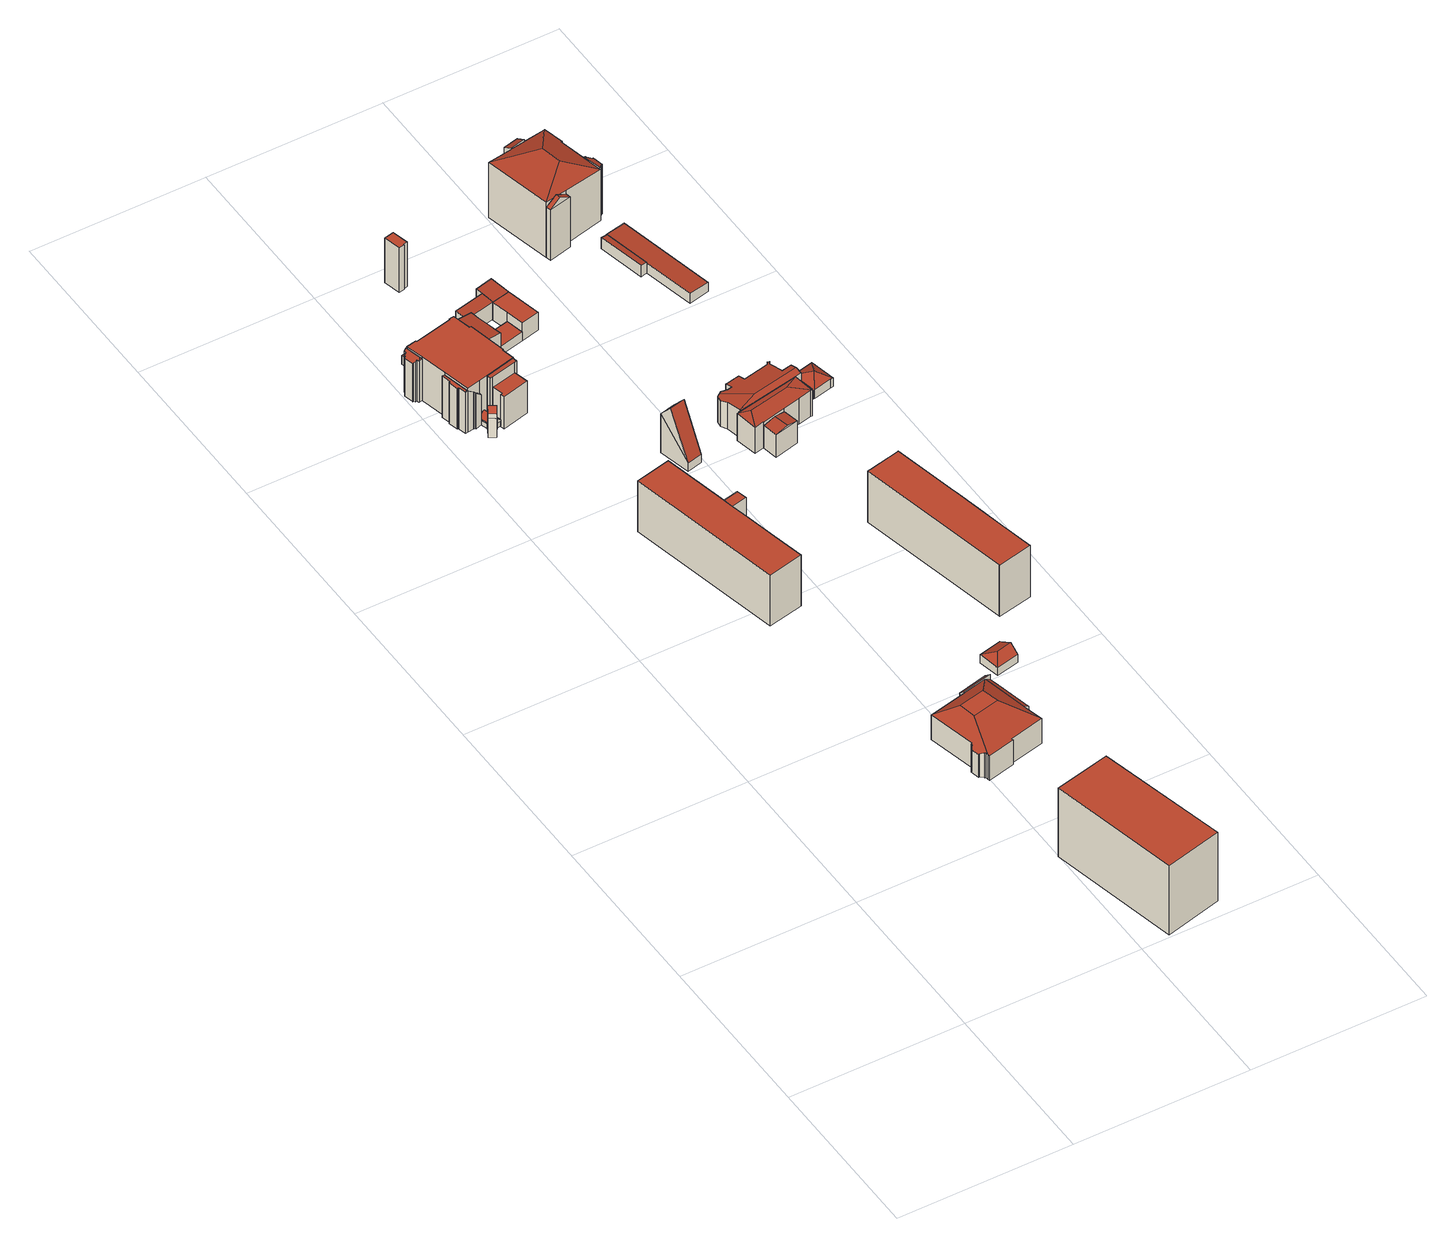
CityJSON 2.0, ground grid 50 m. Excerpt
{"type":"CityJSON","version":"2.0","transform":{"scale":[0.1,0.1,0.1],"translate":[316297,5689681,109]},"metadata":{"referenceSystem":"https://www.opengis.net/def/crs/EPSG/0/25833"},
"CityObjects":{
"building1":{"type":"Building","attributes":{"Dachtyp_tdc":"tdcPolyFlatRoof","Gemeindeschluessel":14713000,"Dachneigung":0,"QualitaetDacherkennung":64,"Geometrietyp2DReferenz":"3000","function":"31001_9998","roofType":"1000","measuredHeight":22.67},"geometry":[{"type":"MultiSurface","lod":"2","boundaries":[[[0,1,2,3]],[[1,4,5,2]],[[4,6,7,5]],[[6,0,3,7]],[[6,4,1,0]],[[3,2,5,7]]],"semantics":{"surfaces":[{"type":"WallSurface"},{"type":"RoofSurface"},{"type":"GroundSurface"}],"values":[0,0,0,0,1,2]}}]},
"building2":{"type":"Building","attributes":{"Gemeindeschluessel":14713000,"Geometrietyp2DReferenz":"3000","function":"31001_9998","roofType":"9999"},"children":["building2-1","building2-2","building2-3","building2-4"]},
"building2-1":{"type":"BuildingPart","attributes":{"Dachtyp_tdc":"tdcCutTentRoof","Dachneigung":15.03,"QualitaetDacherkennung":41,"Geometrietyp2DReferenz":"3000","roofType":"9999","measuredHeight":10.85},"parents":["building2"],"geometry":[{"type":"MultiSurface","lod":"2","boundaries":[[[8,9,10,11]],[[9,12,13,10]],[[12,14,15,13]],[[14,16,17,15]],[[16,18,19,17]],[[18,20,21,19]],[[20,22,23,21]],[[22,24,25,23]],[[24,26,27,25]],[[26,28,29,27]],[[28,30,31,29]],[[30,32,33,31]],[[32,34,35,33]],[[34,36,37,35]],[[36,38,39,37]],[[38,40,41,39]],[[40,42,43,41]],[[9,8,44,45,46]],[[18,16,14,12,9,46,47]],[[40,38,36,34,32,30,28,26,24,22,20,18,47,48]],[[44,42,40,48,45]],[[48,47,46,45]],[[11,10,13,15,17,19,21,23,25,27,29,31,33,35,37,39,41,43,49]],[[49,43,42,44]],[[8,11,49,44]]],"semantics":{"surfaces":[{"type":"WallSurface"},{"type":"RoofSurface"},{"type":"GroundSurface"},{"type":"ClosureSurface"}],"values":[0,0,0,0,0,0,0,0,0,0,0,0,0,0,0,0,0,1,1,1,1,1,2,3,3]}}]},
"building2-2":{"type":"BuildingPart","attributes":{"Dachtyp_tdc":"tdcPolyFlatRoof","Dachneigung":34.63,"QualitaetDacherkennung":61,"Geometrietyp2DReferenz":"3000","roofType":"2100","measuredHeight":8.23},"parents":["building2"],"geometry":[{"type":"MultiSurface","lod":"2","boundaries":[[[50,51,52,53,54]],[[55,8,11,56,57]],[[44,8,55,51,50]],[[54,53,56,11,49]],[[55,57,52,51]],[[57,56,53,52]],[[44,49,11,8]],[[49,44,50,54]]],"semantics":{"surfaces":[{"type":"WallSurface"},{"type":"RoofSurface"},{"type":"GroundSurface"},{"type":"ClosureSurface"}],"values":[0,0,1,2,0,3,3,3]}}]},
"building2-3":{"type":"BuildingPart","attributes":{"Dachtyp_tdc":"tdcPolyFlatRoof","Dachneigung":41.16,"QualitaetDacherkennung":44,"Geometrietyp2DReferenz":"3000","roofType":"2100","measuredHeight":8.5},"parents":["building2"],"geometry":[{"type":"MultiSurface","lod":"2","boundaries":[[[58,59,60,43,42]],[[59,61,62,60]],[[61,63,50,54,62]],[[63,61,59,58]],[[43,60,62,54,49]],[[42,44,50,63,58]],[[42,43,49,44]],[[49,54,50,44]]],"semantics":{"surfaces":[{"type":"WallSurface"},{"type":"RoofSurface"},{"type":"GroundSurface"},{"type":"ClosureSurface"}],"values":[0,0,0,1,2,0,3,3]}}]},
"building2-4":{"type":"BuildingPart","attributes":{"Dachtyp_tdc":"tdcPolyFlatRoof","Dachneigung":0,"QualitaetDacherkennung":32,"Geometrietyp2DReferenz":"3000","roofType":"1000","measuredHeight":2.36},"parents":["building2"],"geometry":[{"type":"MultiSurface","lod":"2","boundaries":[[[64,65,66,67]],[[65,68,69,66]],[[68,70,71,69]],[[70,72,73,71]],[[72,57,56,73]],[[52,64,67,53]],[[52,57,72,70,68,65,64]],[[67,66,69,71,73,56,53]],[[53,56,57,52]]],"semantics":{"surfaces":[{"type":"WallSurface"},{"type":"RoofSurface"},{"type":"GroundSurface"},{"type":"ClosureSurface"}],"values":[0,0,0,0,0,0,1,2,3]}}]},
"building3":{"type":"Building","attributes":{"Dachtyp_tdc":"tdcFreeFormRoof","Gemeindeschluessel":14713000,"Dachneigung":63.57,"QualitaetDacherkennung":17,"Geometrietyp2DReferenz":"3000","function":"31001_9998","roofType":"5000","measuredHeight":9.13},"geometry":[{"type":"MultiSurface","lod":"2","boundaries":[[[74,75,76,77]],[[75,78,79,76]],[[78,80,81,79]],[[80,82,83,81]],[[82,84,85,83]],[[84,86,87,85]],[[86,74,77,87]],[[88,89,74,86,90,91,92]],[[93,88,92,94]],[[78,93,94,80]],[[80,94,92,91,82]],[[75,89,88,93,78]],[[82,91,90,84]],[[84,90,86]],[[74,89,75]],[[77,76,79,81,83,85,87]]],"semantics":{"surfaces":[{"type":"WallSurface"},{"type":"RoofSurface"},{"type":"GroundSurface"}],"values":[0,0,0,0,0,0,0,1,1,0,0,0,0,0,0,2]}}]},
"building4":{"type":"Building","attributes":{"Dachtyp_tdc":"tdcPolyFlatRoof","Gemeindeschluessel":14713000,"Dachneigung":0,"QualitaetDacherkennung":66,"Geometrietyp2DReferenz":"3000","function":"31001_9998","roofType":"1000","measuredHeight":16.79},"geometry":[{"type":"MultiSurface","lod":"2","boundaries":[[[95,96,97,98]],[[96,99,100,97]],[[99,101,102,100]],[[101,103,104,102]],[[103,105,106,104]],[[105,107,108,106]],[[107,109,110,108]],[[109,95,98,110]],[[109,107,105,103,101,99,96,95]],[[98,97,100,102,104,106,108,110]]],"semantics":{"surfaces":[{"type":"WallSurface"},{"type":"RoofSurface"},{"type":"GroundSurface"}],"values":[0,0,0,0,0,0,0,0,1,2]}}]},
"building5":{"type":"Building","attributes":{"Dachtyp_tdc":"tdcFreeFormRoof","Gemeindeschluessel":14713000,"Dachneigung":47.04,"QualitaetDacherkennung":12,"Geometrietyp2DReferenz":"3000","function":"31001_9998","roofType":"5000","measuredHeight":3.58},"geometry":[{"type":"MultiSurface","lod":"2","boundaries":[[[111,112,113,114]],[[112,115,116,113]],[[115,117,118,116]],[[117,119,120,118]],[[119,121,122,120]],[[121,123,124,122]],[[123,125,126,124]],[[125,127,128,126]],[[127,129,130,128]],[[129,131,132,130]],[[131,133,134,132]],[[133,135,136,134]],[[135,137,138,136]],[[137,139,140,138]],[[139,141,142,140]],[[141,111,114,142]],[[143,144,145,146,147,148,149,150,115,112,151,152]],[[153,144,143,154,155,156,157,158,159]],[[127,153,159,129]],[[129,159,158,131]],[[131,158,157,133]],[[133,157,156,135]],[[135,156,155,137]],[[137,155,154,139]],[[139,154,143,152,141]],[[125,145,144,153,127]],[[121,148,147,123]],[[123,147,146,145,125]],[[141,152,151,111]],[[111,151,112]],[[117,150,149,119]],[[115,150,117]],[[119,149,148,121]],[[114,113,116,118,120,122,124,126,128,130,132,134,136,138,140,142]]],"semantics":{"surfaces":[{"type":"WallSurface"},{"type":"RoofSurface"},{"type":"GroundSurface"}],"values":[0,0,0,0,0,0,0,0,0,0,0,0,0,0,0,0,1,1,0,0,0,0,0,0,0,0,0,0,0,0,0,0,0,2]}}]},
"building6":{"type":"Building","attributes":{"Gemeindeschluessel":14713000,"Geometrietyp2DReferenz":"3000","function":"31001_9998","roofType":"9999"},"children":["building6-1","building6-2","building6-3","building6-4"]},
"building6-1":{"type":"BuildingPart","attributes":{"Dachtyp_tdc":"tdcFreeFormRoof","Dachneigung":41.55,"QualitaetDacherkennung":38,"Geometrietyp2DReferenz":"3000","roofType":"5000","measuredHeight":14.06},"parents":["building6"],"geometry":[{"type":"MultiSurface","lod":"2","boundaries":[[[160,161,162,163]],[[161,164,165,162]],[[164,166,167,165]],[[166,168,169,167]],[[168,170,171,169]],[[170,172,173,171]],[[172,174,175,173]],[[174,176,177,175]],[[176,178,179,177]],[[178,180,181,179]],[[180,182,183,181]],[[182,184,185,183]],[[184,186,187,185]],[[186,188,189,187]],[[188,190,191,189]],[[190,192,193,191]],[[194,160,163,195]],[[192,190,196]],[[190,188,186,184,182,180,178,176,174,172,197,196]],[[172,170,197]],[[170,168,166,164,161,160,194,198,192,196,197]],[[163,162,165,167,169,171,173,175,177,179,181,183,185,187,189,191,193,199,195]],[[199,193,192,198]],[[194,195,199,198]]],"semantics":{"surfaces":[{"type":"WallSurface"},{"type":"RoofSurface"},{"type":"GroundSurface"},{"type":"ClosureSurface"}],"values":[0,0,0,0,0,0,0,0,0,0,0,0,0,0,0,0,0,1,1,1,1,2,3,3]}}]},
"building6-2":{"type":"BuildingPart","attributes":{"Dachtyp_tdc":"tdcPolyFlatRoof","Dachneigung":9.28,"QualitaetDacherkennung":43,"Geometrietyp2DReferenz":"3000","roofType":"2100","measuredHeight":14.16},"parents":["building6"],"geometry":[{"type":"MultiSurface","lod":"2","boundaries":[[[200,201,202,203]],[[201,204,205,202]],[[204,206,207,205]],[[206,208,209,207]],[[208,210,211,209]],[[208,206,204,201,200,210]],[[211,203,202,205,207,209]],[[203,211,210,200]]],"semantics":{"surfaces":[{"type":"WallSurface"},{"type":"RoofSurface"},{"type":"GroundSurface"},{"type":"ClosureSurface"}],"values":[0,0,0,0,0,1,2,3]}}]},
"building6-3":{"type":"BuildingPart","attributes":{"Dachtyp_tdc":"tdcPolyFlatRoof","Dachneigung":0,"QualitaetDacherkennung":76,"Geometrietyp2DReferenz":"3000","roofType":"1000","measuredHeight":14.31},"parents":["building6"],"geometry":[{"type":"MultiSurface","lod":"2","boundaries":[[[212,213,194,195,211,210]],[[214,215,216,217,193,192]],[[218,219,220,221,222]],[[219,223,224,220]],[[223,225,226,224]],[[225,227,228,226]],[[227,229,230,228]],[[229,231,232,230]],[[231,233,234,232]],[[233,235,236,234]],[[235,237,238,236]],[[237,239,240,238]],[[239,241,242,240]],[[241,243,200,203,242]],[[243,241,239,237,235,233,231,229,227,225,223,219,218,215,214,244,213,212]],[[211,195,199,193,217,221,220,224,226,228,230,232,234,236,238,240,242,203]],[[198,194,213,244]],[[198,199,195,194]],[[192,198,244,214]],[[192,193,199,198]],[[222,216,215,218]],[[222,221,217,216]],[[210,200,243,212]],[[210,211,203,200]]],"semantics":{"surfaces":[{"type":"WallSurface"},{"type":"RoofSurface"},{"type":"GroundSurface"},{"type":"ClosureSurface"}],"values":[0,0,0,0,0,0,0,0,0,0,0,0,0,0,1,2,0,3,0,3,0,3,0,3]}}]},
"building6-4":{"type":"BuildingPart","attributes":{"Dachtyp_tdc":"tdcFreeFormRoof","Dachneigung":52.07,"QualitaetDacherkennung":36,"Geometrietyp2DReferenz":"3000","roofType":"5000","measuredHeight":14.33},"parents":["building6"],"geometry":[{"type":"MultiSurface","lod":"2","boundaries":[[[245,246,247,248]],[[246,249,250,247]],[[249,251,252,250]],[[251,253,254,252]],[[253,255,256,254]],[[255,257,258,256]],[[257,259,260,258]],[[259,261,262,260]],[[261,263,264,262]],[[263,265,266,264]],[[265,267,268,266]],[[267,269,270,268]],[[269,222,221,270]],[[216,245,248,217]],[[269,267,265,263,261,259,257,255,253,251,249,246,245,271]],[[245,216,271]],[[216,222,269,271]],[[248,247,250,252,254,256,258,260,262,264,266,268,270,221,217]],[[217,221,222,216]]],"semantics":{"surfaces":[{"type":"WallSurface"},{"type":"RoofSurface"},{"type":"GroundSurface"},{"type":"ClosureSurface"}],"values":[0,0,0,0,0,0,0,0,0,0,0,0,0,0,1,1,1,2,3]}}]},
"building7":{"type":"Building","attributes":{"Dachtyp_tdc":"tdcPolyFlatRoof","Gemeindeschluessel":14713000,"Dachneigung":0,"QualitaetDacherkennung":58,"Geometrietyp2DReferenz":"3000","function":"31001_9998","roofType":"1000","measuredHeight":10.63},"geometry":[{"type":"MultiSurface","lod":"2","boundaries":[[[272,273,274,275]],[[273,276,277,274]],[[276,278,279,277]],[[278,280,207,279]],[[280,281,205,207]],[[281,272,275,205]],[[281,280,278,276,273,272]],[[275,274,277,279,207,205]]],"semantics":{"surfaces":[{"type":"WallSurface"},{"type":"RoofSurface"},{"type":"GroundSurface"}],"values":[0,0,0,0,0,0,1,2]}}]},
"building8":{"type":"Building","attributes":{"Dachtyp_tdc":"tdcPolyFlatRoof","Gemeindeschluessel":14713000,"Dachneigung":0,"QualitaetDacherkennung":77,"Geometrietyp2DReferenz":"3000","function":"31001_9998","roofType":"1000","measuredHeight":4.09},"geometry":[{"type":"MultiSurface","lod":"2","boundaries":[[[282,283,102,104]],[[283,284,285,102]],[[284,286,287,285]],[[286,282,104,287]],[[286,284,283,282]],[[104,102,285,287]]],"semantics":{"surfaces":[{"type":"WallSurface"},{"type":"RoofSurface"},{"type":"GroundSurface"}],"values":[0,0,0,0,1,2]}}]},
"building9":{"type":"Building","attributes":{"Dachtyp_tdc":"tdcPolyFlatRoof","Gemeindeschluessel":14713000,"Dachneigung":0,"QualitaetDacherkennung":61,"Geometrietyp2DReferenz":"3000","function":"31001_9998","roofType":"1000","measuredHeight":15.87},"geometry":[{"type":"MultiSurface","lod":"2","boundaries":[[[288,289,102,285]],[[289,290,100,102]],[[290,291,292,100]],[[291,288,285,292]],[[291,290,289,288]],[[285,102,100,292]]],"semantics":{"surfaces":[{"type":"WallSurface"},{"type":"RoofSurface"},{"type":"GroundSurface"}],"values":[0,0,0,0,1,2]}}]},
"building10":{"type":"Building","attributes":{"Dachtyp_tdc":"tdcPolyFlatRoof","Gemeindeschluessel":14713000,"Dachneigung":0,"QualitaetDacherkennung":73,"Geometrietyp2DReferenz":"3000","function":"31001_9998","roofType":"1000","measuredHeight":2.94},"geometry":[{"type":"MultiSurface","lod":"2","boundaries":[[[293,294,295,296]],[[294,297,298,295]],[[297,299,300,298]],[[299,293,296,300]],[[299,297,294,293]],[[296,295,298,300]]],"semantics":{"surfaces":[{"type":"WallSurface"},{"type":"RoofSurface"},{"type":"GroundSurface"}],"values":[0,0,0,0,1,2]}}]},
"building11":{"type":"Building","attributes":{"Gemeindeschluessel":14713000,"Geometrietyp2DReferenz":"3000","function":"31001_9998","roofType":"9999"},"children":["building11-1","building11-2"]},
"building11-1":{"type":"BuildingPart","attributes":{"Dachtyp_tdc":"tdcPolyFlatRoof","Dachneigung":8.95,"QualitaetDacherkennung":64,"Geometrietyp2DReferenz":"3000","roofType":"2100","measuredHeight":11.57},"parents":["building11"],"geometry":[{"type":"MultiSurface","lod":"2","boundaries":[[[301,302,303]],[[301,304,305,302]],[[304,306,238,305]],[[306,307,308,238]],[[307,309,234,308]],[[309,310,311,234]],[[310,312,230,311]],[[312,313,314,230]],[[313,315,316,314]],[[315,317,318,316]],[[317,319,318]],[[315,313,312,310,309,307,306,304,301,317]],[[302,305,238,308,234,311,230,314,316,318]],[[301,303,319,317]],[[303,302,318,319]]],"semantics":{"surfaces":[{"type":"WallSurface"},{"type":"RoofSurface"},{"type":"GroundSurface"},{"type":"ClosureSurface"}],"values":[0,0,0,0,0,0,0,0,0,0,0,1,2,0,3]}}]},
"building11-2":{"type":"BuildingPart","attributes":{"Dachtyp_tdc":"tdcPolyFlatRoof","Dachneigung":0,"QualitaetDacherkennung":48,"Geometrietyp2DReferenz":"3000","roofType":"1000","measuredHeight":6.7},"parents":["building11"],"geometry":[{"type":"MultiSurface","lod":"2","boundaries":[[[319,320,321,318]],[[320,322,323,321]],[[322,303,302,323]],[[303,322,320,319]],[[318,321,323,302]],[[318,302,303,319]]],"semantics":{"surfaces":[{"type":"WallSurface"},{"type":"RoofSurface"},{"type":"GroundSurface"},{"type":"ClosureSurface"}],"values":[0,0,0,1,2,3]}}]},
"building12":{"type":"Building","attributes":{"Dachtyp_tdc":"tdcPolyFlatRoof","Gemeindeschluessel":14713000,"Dachneigung":0,"QualitaetDacherkennung":0,"Geometrietyp2DReferenz":"3000","BezugspunktDach":"2000","function":"31001_9998","measuredHeight":3},"geometry":[{"type":"MultiSurface","lod":"2","boundaries":[[[324,299,293,325]],[[325,293,326,327]],[[293,299,328,326]],[[299,324,329,328]],[[324,325,327,329]],[[327,326,328,329]]],"semantics":{"surfaces":[{"type":"RoofSurface"},{"type":"WallSurface"},{"type":"GroundSurface"}],"values":[0,1,1,1,1,2]}}]},
"building13":{"type":"Building","attributes":{"Dachtyp_tdc":"tdcHipAndGableRoof","Gemeindeschluessel":14713000,"Dachneigung":28.62,"QualitaetDacherkennung":18,"Geometrietyp2DReferenz":"3000","function":"31001_9998","roofType":"5000","measuredHeight":4.8},"geometry":[{"type":"MultiSurface","lod":"2","boundaries":[[[330,331,332,333]],[[331,334,335,332]],[[334,336,337,335]],[[336,330,333,337]],[[334,331,338]],[[330,336,339]],[[331,330,339,338]],[[336,334,338,339]],[[333,332,335,337]]],"semantics":{"surfaces":[{"type":"WallSurface"},{"type":"RoofSurface"},{"type":"GroundSurface"}],"values":[0,0,0,0,1,0,1,1,2]}}]},
"building14":{"type":"Building","attributes":{"Dachtyp_tdc":"tdcPolyFlatRoof","Gemeindeschluessel":14713000,"Dachneigung":0,"QualitaetDacherkennung":57,"Geometrietyp2DReferenz":"3000","function":"31001_9998","roofType":"1000","measuredHeight":14.67},"geometry":[{"type":"MultiSurface","lod":"2","boundaries":[[[340,341,342,343]],[[341,344,345,342]],[[344,346,347,345]],[[346,348,349,347]],[[348,350,351,349]],[[350,340,343,351]],[[350,348,346,344,341,340]],[[343,342,345,347,349,351]]],"semantics":{"surfaces":[{"type":"WallSurface"},{"type":"RoofSurface"},{"type":"GroundSurface"}],"values":[0,0,0,0,0,0,1,2]}}]},
"building15":{"type":"Building","attributes":{"Dachtyp_tdc":"tdcGableRoof","Gemeindeschluessel":14713000,"Dachneigung":67.59,"QualitaetDacherkennung":6,"Geometrietyp2DReferenz":"3000","function":"31001_9998","roofType":"3100","measuredHeight":16.87},"geometry":[{"type":"MultiSurface","lod":"2","boundaries":[[[352,353,354,355]],[[353,356,357,354]],[[356,358,359,357]],[[358,352,355,359]],[[356,353,360]],[[352,358,361]],[[353,352,361,360]],[[358,356,360,361]],[[355,354,357,359]]],"semantics":{"surfaces":[{"type":"WallSurface"},{"type":"RoofSurface"},{"type":"GroundSurface"}],"values":[0,0,0,0,0,0,1,1,2]}}]},
"building16":{"type":"Building","attributes":{"Dachtyp_tdc":"tdcPolyFlatRoof","Gemeindeschluessel":14713000,"Dachneigung":0,"QualitaetDacherkennung":78,"Geometrietyp2DReferenz":"3000","function":"31001_9998","roofType":"1000","measuredHeight":2.92},"geometry":[{"type":"MultiSurface","lod":"2","boundaries":[[[362,363,364,365]],[[363,366,367,364]],[[366,368,369,367]],[[368,362,365,369]],[[368,366,363,362]],[[365,364,367,369]]],"semantics":{"surfaces":[{"type":"WallSurface"},{"type":"RoofSurface"},{"type":"GroundSurface"}],"values":[0,0,0,0,1,2]}}]},
"building17":{"type":"Building","attributes":{"Gemeindeschluessel":14713000,"Geometrietyp2DReferenz":"3000","function":"31001_9998","roofType":"9999"},"children":["building17-1","building17-2","building17-3"]},
"building17-1":{"type":"BuildingPart","attributes":{"Dachtyp_tdc":"tdcPolyFlatRoof","Dachneigung":3.83,"QualitaetDacherkennung":82,"Geometrietyp2DReferenz":"3000","roofType":"2100","measuredHeight":5.98},"parents":["building17"],"geometry":[{"type":"MultiSurface","lod":"2","boundaries":[[[370,371,372,373]],[[371,374,375,372]],[[374,376,377,375]],[[376,378,379,377]],[[378,380,381,379]],[[380,378,376,374,371,370]],[[373,372,375,377,379,381]],[[370,373,381,380]]],"semantics":{"surfaces":[{"type":"WallSurface"},{"type":"RoofSurface"},{"type":"GroundSurface"},{"type":"ClosureSurface"}],"values":[0,0,0,0,0,1,2,3]}}]},
"building17-2":{"type":"BuildingPart","attributes":{"Dachtyp_tdc":"tdcPolyFlatRoof","Dachneigung":0,"QualitaetDacherkennung":72,"Geometrietyp2DReferenz":"3000","roofType":"1000","measuredHeight":5.81},"parents":["building17"],"geometry":[{"type":"MultiSurface","lod":"2","boundaries":[[[382,383,367,369]],[[383,384,371,372,367]],[[385,386,387,388]],[[386,389,390,387]],[[389,382,369,390]],[[389,386,385,391,384,383,382]],[[369,367,372,373,388,387,390]],[[370,371,384,391]],[[373,372,371,370]],[[388,373,370,391,385]]],"semantics":{"surfaces":[{"type":"WallSurface"},{"type":"RoofSurface"},{"type":"GroundSurface"},{"type":"ClosureSurface"}],"values":[0,0,0,0,0,1,2,0,3,3]}}]},
"building17-3":{"type":"BuildingPart","attributes":{"Dachtyp_tdc":"tdcPolyFlatRoof","Dachneigung":2.91,"QualitaetDacherkennung":78,"Geometrietyp2DReferenz":"3000","roofType":"2100","measuredHeight":6.12},"parents":["building17"],"geometry":[{"type":"MultiSurface","lod":"2","boundaries":[[[392,393,381,380]],[[392,394,395,393]],[[394,396,397,395]],[[396,385,388,397]],[[385,396,394,392,380,391]],[[373,381,393,395,397,388]],[[370,391,380]],[[380,381,373,370]],[[388,385,391,370,373]]],"semantics":{"surfaces":[{"type":"WallSurface"},{"type":"RoofSurface"},{"type":"GroundSurface"},{"type":"ClosureSurface"}],"values":[0,0,0,0,1,2,0,3,3]}}]},
"building18":{"type":"Building","attributes":{"Dachtyp_tdc":"tdcPolyFlatRoof","Gemeindeschluessel":14713000,"Dachneigung":0,"QualitaetDacherkennung":67,"Geometrietyp2DReferenz":"3000","function":"31001_9998","roofType":"1000","measuredHeight":16.88},"geometry":[{"type":"MultiSurface","lod":"2","boundaries":[[[398,399,400,401]],[[399,402,403,400]],[[402,404,405,403]],[[404,406,407,405]],[[406,408,409,407]],[[408,410,411,409]],[[410,412,413,411]],[[412,414,415,413]],[[414,416,417,415]],[[416,418,419,417]],[[418,420,421,419]],[[420,422,423,421]],[[422,398,401,423]],[[422,420,418,416,414,412,410,408,406,404,402,399,398]],[[401,400,403,405,407,409,411,413,415,417,419,421,423]]],"semantics":{"surfaces":[{"type":"WallSurface"},{"type":"RoofSurface"},{"type":"GroundSurface"}],"values":[0,0,0,0,0,0,0,0,0,0,0,0,0,1,2]}}]},
"building19":{"type":"Building","attributes":{"Gemeindeschluessel":14713000,"Geometrietyp2DReferenz":"3000","function":"31001_9998","roofType":"9999"},"children":["building19-1","building19-2","building19-3"]},
"building19-1":{"type":"BuildingPart","attributes":{"Dachtyp_tdc":"tdcHipRoof","Dachneigung":10.04,"QualitaetDacherkennung":57,"Geometrietyp2DReferenz":"3000","roofType":"3200","measuredHeight":9.28},"parents":["building19"],"geometry":[{"type":"MultiSurface","lod":"2","boundaries":[[[424,425,426]],[[427,428,429,430,431]],[[428,432,433,429]],[[432,434,435,433]],[[434,436,437,435]],[[438,439,440,441]],[[439,442,443,440]],[[442,444,445,443]],[[444,424,426,445]],[[439,438,446]],[[434,432,447]],[[438,436,434,447,446]],[[432,428,427,424,444,442,439,446,447]],[[426,430,429,433,435,437,441,440,443,445]],[[427,431,448,425,424]],[[431,430,426,425]],[[431,425,448]],[[441,437,436,438]]],"semantics":{"surfaces":[{"type":"WallSurface"},{"type":"RoofSurface"},{"type":"GroundSurface"},{"type":"ClosureSurface"}],"values":[0,0,0,0,0,0,0,0,0,1,1,1,1,2,0,3,3,3]}}]},
"building19-2":{"type":"BuildingPart","attributes":{"Dachtyp_tdc":"tdcGableRoof","Dachneigung":10.1,"QualitaetDacherkennung":69,"Geometrietyp2DReferenz":"3000","roofType":"3100","measuredHeight":8.04},"parents":["building19"],"geometry":[{"type":"MultiSurface","lod":"2","boundaries":[[[449,431,430,450]],[[425,451,452,426]],[[451,449,450,452]],[[449,451,453]],[[431,449,453,448]],[[451,425,448,453]],[[450,430,426,452]],[[426,430,431,425]],[[425,431,448]]],"semantics":{"surfaces":[{"type":"WallSurface"},{"type":"RoofSurface"},{"type":"GroundSurface"},{"type":"ClosureSurface"}],"values":[0,0,0,0,1,1,2,3,3]}}]},
"building19-3":{"type":"BuildingPart","attributes":{"Dachtyp_tdc":"tdcFreeFormRoof","Dachneigung":10.14,"QualitaetDacherkennung":51,"Geometrietyp2DReferenz":"3000","roofType":"5000","measuredHeight":9.69},"parents":["building19"],"geometry":[{"type":"MultiSurface","lod":"2","boundaries":[[[454,455,456,457]],[[455,458,456]],[[455,459,460,456]],[[459,461,462,460]],[[461,463,464,462]],[[463,465,466,464]],[[465,467,468,466]],[[467,469,470,468]],[[469,471,472,470]],[[471,473,474,472]],[[473,475,476,474]],[[475,477,478,476]],[[477,479,480,478]],[[479,481,482,480]],[[481,483,484,482]],[[483,485,486,484]],[[485,487,488,486]],[[487,489,441,488]],[[489,438,441]],[[490,491,437,436]],[[491,490,437]],[[491,492,493,437]],[[492,494,495,493]],[[494,496,497,495]],[[496,498,499,497]],[[498,500,501,499]],[[500,502,503,501]],[[502,504,505,503]],[[504,506,507,505]],[[506,454,457,507]],[[502,500,498,496,494,508]],[[494,492,491,490,489,487,485,508]],[[485,483,481,479,477,475,473,471,469,467,465,463,461,459,455,458,455,454,506,504,502,508]],[[457,456,460,462,464,466,468,470,472,474,476,478,480,482,484,486,488,441,437,493,495,497,499,501,503,505,507]],[[436,438,489,490]],[[436,437,441,438]]],"semantics":{"surfaces":[{"type":"WallSurface"},{"type":"RoofSurface"},{"type":"GroundSurface"},{"type":"ClosureSurface"}],"values":[0,0,0,0,0,0,0,0,0,0,0,0,0,0,0,0,0,0,0,0,0,0,0,0,0,0,0,0,0,0,1,1,1,2,0,3]}}]},
"building20":{"type":"Building","attributes":{"Dachtyp_tdc":"tdcTentRoof","Gemeindeschluessel":14713000,"Dachneigung":26.82,"QualitaetDacherkennung":77,"Geometrietyp2DReferenz":"3000","function":"31001_9998","roofType":"3500","measuredHeight":4.94},"geometry":[{"type":"MultiSurface","lod":"2","boundaries":[[[509,510,511,512]],[[510,513,514,511]],[[513,515,516,514]],[[515,517,518,516]],[[517,519,520,518]],[[519,521,522,520]],[[521,523,524,522]],[[523,525,526,524]],[[525,527,528,526]],[[527,529,530,528]],[[529,531,532,530]],[[531,533,534,532]],[[533,509,512,534]],[[523,521,519,535]],[[525,523,535]],[[529,527,525,535]],[[519,517,515,513,510,509,533,531,529,535]],[[512,511,514,516,518,520,522,524,526,528,530,532,534]]],"semantics":{"surfaces":[{"type":"WallSurface"},{"type":"RoofSurface"},{"type":"GroundSurface"}],"values":[0,0,0,0,0,0,0,0,0,0,0,0,0,1,1,1,1,2]}}]},
"building21":{"type":"Building","attributes":{"Gemeindeschluessel":14713000,"Geometrietyp2DReferenz":"3000","function":"31001_9998","roofType":"9999"},"children":["building21-1","building21-2","building21-3","building21-4"]},
"building21-1":{"type":"BuildingPart","attributes":{"Dachtyp_tdc":"tdcPolyFlatRoof","Dachneigung":28.99,"QualitaetDacherkennung":58,"Geometrietyp2DReferenz":"3000","roofType":"2100","measuredHeight":17.98},"parents":["building21"],"geometry":[{"type":"MultiSurface","lod":"2","boundaries":[[[536,537,538,539,540]],[[537,541,542,538]],[[541,543,544,545,542]],[[543,541,537,536]],[[539,538,542,545]],[[540,544,543,536]],[[540,539,545,544]]],"semantics":{"surfaces":[{"type":"WallSurface"},{"type":"RoofSurface"},{"type":"GroundSurface"},{"type":"ClosureSurface"}],"values":[0,0,0,1,2,0,3]}}]},
"building21-2":{"type":"BuildingPart","attributes":{"Dachtyp_tdc":"tdcGableRoof","Dachneigung":30.25,"QualitaetDacherkennung":61,"Geometrietyp2DReferenz":"3000","roofType":"3100","measuredHeight":18.52},"parents":["building21"],"geometry":[{"type":"MultiSurface","lod":"2","boundaries":[[[546,547,548,549]],[[547,550,551,548]],[[550,552,553,551]],[[550,547,554]],[[547,546,555,556,554]],[[552,550,554,556,557]],[[549,548,551,553]],[[546,549,553,552]],[[557,556,555]],[[552,557,555,546]]],"semantics":{"surfaces":[{"type":"WallSurface"},{"type":"RoofSurface"},{"type":"GroundSurface"},{"type":"ClosureSurface"}],"values":[0,0,0,0,1,1,2,3,0,3]}}]},
"building21-3":{"type":"BuildingPart","attributes":{"Dachtyp_tdc":"tdcPolyFlatRoof","Dachneigung":24.42,"QualitaetDacherkennung":63,"Geometrietyp2DReferenz":"3000","roofType":"2100","measuredHeight":17.34},"parents":["building21"],"geometry":[{"type":"MultiSurface","lod":"2","boundaries":[[[558,559,560,561]],[[559,562,563,560]],[[562,564,563]],[[565,566,567,568,569]],[[566,570,571,567]],[[570,572,573,571]],[[572,574,575,573]],[[574,576,577,575]],[[576,578,579,577]],[[578,558,561,579]],[[578,576,574,572,570,566,565,562,559,558]],[[561,560,563,568,567,571,573,575,577,579]],[[569,564,562,565]],[[569,568,563,564]]],"semantics":{"surfaces":[{"type":"WallSurface"},{"type":"RoofSurface"},{"type":"GroundSurface"},{"type":"ClosureSurface"}],"values":[0,0,0,0,0,0,0,0,0,0,1,2,0,3]}}]},
"building21-4":{"type":"BuildingPart","attributes":{"Dachtyp_tdc":"tdcHipRoof","Dachneigung":10.16,"QualitaetDacherkennung":34,"Geometrietyp2DReferenz":"3000","roofType":"3200","measuredHeight":20.2},"parents":["building21"],"geometry":[{"type":"MultiSurface","lod":"2","boundaries":[[[580,581,568,582]],[[581,569,568]],[[564,583,584,563]],[[583,585,546,549,584]],[[586,587,588,553,552]],[[587,589,590,588]],[[589,540,539,590]],[[544,591,592,545]],[[591,593,594,592]],[[593,595,596,594]],[[595,580,582,596]],[[591,544,540,589,587,597]],[[586,557,555,585,583,598]],[[587,586,598,597]],[[583,564,569,581,580,595,593,591,597,598]],[[582,568,563,584,549,553,588,590,539,545,592,594,596]],[[563,568,569,564]],[[552,557,586]],[[555,546,585]],[[552,553,549,546]],[[552,546,555,557]],[[544,545,539,540]]],"semantics":{"surfaces":[{"type":"WallSurface"},{"type":"RoofSurface"},{"type":"GroundSurface"},{"type":"ClosureSurface"}],"values":[0,0,0,0,0,0,0,0,0,0,0,1,1,1,1,2,3,0,0,3,3,3]}}]},
"building22":{"type":"Building","attributes":{"Dachtyp_tdc":"tdcPolyFlatRoof","Gemeindeschluessel":14713000,"Dachneigung":8.75,"QualitaetDacherkennung":56,"Geometrietyp2DReferenz":"3000","function":"31001_9998","roofType":"2100","measuredHeight":3.69},"geometry":[{"type":"MultiSurface","lod":"2","boundaries":[[[599,600,601,602]],[[600,603,604,601]],[[603,605,606,604]],[[605,599,602,606]],[[605,603,600,599]],[[602,601,604,606]]],"semantics":{"surfaces":[{"type":"WallSurface"},{"type":"RoofSurface"},{"type":"GroundSurface"}],"values":[0,0,0,0,1,2]}}]},
"building23":{"type":"Building","attributes":{"Dachtyp_tdc":"tdcPolyFlatRoof","Gemeindeschluessel":14713000,"Dachneigung":4.31,"QualitaetDacherkennung":65,"Geometrietyp2DReferenz":"3000","function":"31001_9998","roofType":"2100","measuredHeight":3.37},"geometry":[{"type":"MultiSurface","lod":"2","boundaries":[[[607,608,609,610]],[[608,611,604,609]],[[611,612,601,604]],[[612,613,614,601]],[[613,615,616,614]],[[615,607,610,616]],[[615,613,612,611,608,607]],[[610,609,604,601,614,616]]],"semantics":{"surfaces":[{"type":"WallSurface"},{"type":"RoofSurface"},{"type":"GroundSurface"}],"values":[0,0,0,0,0,0,1,2]}}]}
},
"vertices":[
[744,46,233],[581,6,233],[581,6,6],[744,46,6],[498,381,233],[498,381,6],[655,417,233],[655,417,6],
[657,800,90],[671,740,90],[671,740,8],[657,800,8],[573,718,89],[573,718,8],[574,713,88],[574,713,8],[496,695,88],[496,695,8],[495,700,89],[495,700,8],[493,708,89],[493,708,8],[491,708,88],[491,708,8],[491,711,88],[491,711,8],[481,718,84],[481,718,8],[479,717,83],[479,717,8],[474,743,83],[474,743,8],[475,743,84],[475,743,8],[481,751,88],[481,751,8],[481,755,88],[481,755,8],[483,756,89],[483,756,8],[452,891,89],[452,891,8],[560,915,90],[560,915,8],[628,931,90],[588,875,116],[599,826,116],[523,809,116],[513,858,116],[628,931,8],
[645,934,78],[651,907,78],[651,907,31],[651,907,8],[645,934,8],[674,804,78],[674,804,8],[674,804,31],
[560,915,93],[557,931,79],[557,931,8],[641,950,79],[641,950,8],[645,934,93],
[657,908,31],[669,853,31],[669,853,8],[657,908,8],[690,856,31],[690,856,8],[699,810,31],[699,810,8],[683,806,31],[683,806,8],
[132,2376,67],[131,2374,67],[131,2374,4],[132,2376,4],[117,2350,67],[117,2350,4],[100,2362,67],[100,2362,4],[114,2385,67],[114,2385,4],[115,2385,67],[115,2385,4],[116,2385,67],[116,2385,4],[125,2363,96],[131,2374,70],[115,2385,69],[114,2385,69],[107,2374,96],[117,2350,82],[100,2362,83],
[233,1889,173],[333,1911,173],[333,1911,5],[233,1889,5],[373,1729,173],[373,1729,5],[379,1700,173],[379,1700,5],[394,1634,173],[394,1634,5],[412,1550,173],[412,1550,5],[432,1460,173],[432,1460,5],[331,1438,173],[331,1438,5],
[135,2409,20],[143,2411,20],[143,2411,5],[135,2409,5],[151,2380,20],[151,2380,5],[146,2379,20],[146,2379,5],[134,2376,20],[134,2376,5],[133,2373,20],[133,2373,5],[131,2374,20],[131,2374,5],[132,2376,20],[132,2376,5],[116,2385,20],[116,2385,5],[115,2385,20],[115,2385,5],[114,2385,20],[114,2385,5],[113,2387,20],[113,2387,5],[114,2388,20],[114,2388,5],[109,2407,20],[109,2407,5],[108,2414,20],[108,2414,5],[133,2419,20],[133,2419,5],[121,2417,41],[131,2376,41],[132,2376,40],[131,2375,41],[131,2374,41],[133,2373,40],[134,2376,38],[146,2379,25],[135,2409,29],[133,2419,28],[116,2385,26],[108,2414,25],[109,2407,25],[114,2388,25],[113,2387,24],[114,2385,24],[115,2385,25],
[109,2407,104],[91,2402,121],[91,2402,4],[109,2407,4],[91,2405,121],[91,2405,4],[87,2404,125],[87,2404,4],[86,2406,125],[86,2406,4],[69,2403,140],[69,2403,4],[61,2401,140],[61,2401,4],[55,2424,140],[55,2424,4],[54,2424,139],[54,2424,4],[54,2425,139],[54,2425,4],[52,2425,137],[52,2425,4],[46,2453,137],[46,2453,4],[47,2453,139],[47,2453,4],[47,2454,139],[47,2454,4],[49,2455,140],[49,2455,4],[43,2480,140],[43,2480,4],[50,2481,140],[50,2481,4],[108,2414,104],[108,2414,4],[48,2477,144],[64,2406,144],[68,2404,140],[68,2404,4],
[219,2440,145],[222,2429,143],[222,2429,4],[219,2440,4],[215,2427,143],[215,2427,4],[143,2411,143],[143,2411,4],[135,2409,143],[135,2409,4],[133,2419,145],[133,2419,4],
[133,2419,147],[108,2414,147],[50,2481,147],[33,2556,147],[33,2556,140],[33,2556,4],[21,2607,147],[50,2613,147],[50,2613,4],[21,2607,4],[21,2607,140],[50,2610,147],[50,2610,4],[158,2634,147],[158,2634,4],[158,2636,147],[158,2636,4],[164,2638,147],[164,2638,4],[173,2639,147],[173,2639,4],[185,2587,147],[185,2587,4],[190,2587,147],[190,2587,4],[198,2550,147],[198,2550,4],[214,2477,147],[214,2477,4],[211,2476,147],[211,2476,4],[219,2440,147],[68,2404,147],
[22,2553,140],[21,2561,140],[21,2561,4],[22,2553,4],[17,2560,135],[17,2560,4],[13,2563,131],[13,2563,4],[11,2563,128],[11,2563,4],[11,2566,129],[11,2566,4],[5,2589,128],[5,2589,4],[5,2592,129],[5,2592,4],[7,2593,131],[7,2593,4],[9,2597,135],[9,2597,4],[12,2597,140],[12,2597,4],[11,2604,140],[11,2604,4],[16,2605,147],[16,2605,4],[27,2560,147],
[225,2385,110],[149,2367,110],[149,2367,4],[225,2385,4],[146,2379,110],[146,2379,4],[151,2380,110],[151,2380,4],[143,2411,110],[215,2427,110],
[394,1634,46],[379,1700,46],[431,1711,46],[431,1711,5],[445,1645,46],[445,1645,5],
[431,1711,163],[379,1700,163],[373,1729,163],[424,1740,163],[424,1740,5],
[180,2678,34],[65,2653,34],[65,2653,5],[180,2678,5],[57,2690,34],[57,2690,5],[172,2715,34],[172,2715,5],
[255,2588,107],[255,2588,4],[255,2588,71],[261,2565,107],[261,2565,4],[198,2550,117],[190,2588,117],[190,2588,4],[185,2587,118],[173,2640,118],[173,2640,4],[164,2638,120],[162,2647,120],[162,2647,4],[238,2664,107],[238,2664,4],[243,2640,107],[243,2640,4],[243,2640,71],
[257,2643,71],[257,2643,4],[269,2591,71],[269,2591,4],
[234,2728,34],[243,2692,34],[180,2678,4],[243,2692,4],[172,2715,4],[234,2728,4],
[772,1014,34],[706,999,34],[706,999,8],[772,1014,8],[693,1060,35],[693,1060,8],[758,1075,35],[758,1075,8],[724,1028,56],[767,1038,56],
[199,2910,153],[183,2907,153],[183,2907,6],[199,2910,6],[172,2956,153],[172,2956,6],[200,2962,153],[200,2962,6],[211,2915,153],[211,2915,6],[199,2912,153],[199,2912,6],
[491,2017,31],[448,2007,31],[448,2007,4],[491,2017,4],[427,2099,131],[427,2099,4],[470,2109,131],[470,2109,4],[435,2065,173],[478,2074,173],
[269,2591,32],[257,2643,32],[257,2643,3],[269,2591,3],[338,2661,32],[338,2661,3],[349,2610,32],[349,2610,3],
[329,2710,60],[327,2710,60],[327,2710,3],[329,2710,3],[327,2711,60],[327,2711,3],[243,2692,60],[243,2692,3],[234,2729,63],[234,2729,3],[320,2748,63],[320,2748,3],
[349,2610,61],[338,2661,61],[327,2710,61],[379,2721,61],[380,2718,61],[380,2718,3],[379,2721,3],[402,2622,61],[402,2622,3],[329,2710,61],
[316,2768,64],[316,2768,3],[366,2780,64],[366,2780,3],[379,2723,61],[379,2723,3],
[862,1470,174],[868,1444,174],[868,1444,5],[862,1470,5],[882,1376,174],[882,1376,5],[900,1292,174],[900,1292,5],[920,1198,174],[920,1198,5],[820,1177,174],[820,1177,5],[820,1179,174],[820,1179,5],[724,1625,174],[724,1625,5],[724,1628,174],[724,1628,5],[732,1629,174],[732,1629,5],[737,1630,174],[737,1630,5],[819,1648,174],[819,1648,5],[823,1649,174],[823,1649,5],
[715,1998,89],[715,1998,79],[715,1998,4],[647,1982,89],[646,1983,89],[646,1983,4],[647,1982,4],[647,1982,78],[619,1976,89],[619,1976,4],[606,2038,93],[606,2038,4],[611,2039,93],[611,2039,4],[794,2074,94],[806,2018,89],[806,2018,4],[794,2074,4],[802,2018,89],[802,2018,4],[764,2009,89],[764,2009,4],[756,2052,97],[638,2027,97],[683,1991,84],
[656,1938,78],[656,1938,4],[725,1954,78],[725,1954,4],[693,1946,84],
[633,2125,90],[646,2128,89],[646,2128,4],[633,2125,4],[646,2128,90],[642,2148,86],[642,2148,4],[647,2149,86],[647,2149,4],[667,2153,86],[667,2153,4],[670,2154,86],[670,2154,4],[683,2156,86],[683,2156,4],[687,2136,89],[687,2136,4],[734,2146,89],[734,2146,4],[761,2152,89],[761,2152,4],[766,2160,88],[766,2160,4],[772,2157,89],[772,2157,4],[767,2149,90],[767,2149,4],[776,2106,98],[776,2106,4],[804,2112,98],[804,2112,4],[808,2094,101],[808,2094,4],[811,2077,95],[811,2077,4],[794,2074,95],[611,2039,95],[611,2039,96],[618,2040,96],[618,2040,4],[617,2042,96],[617,2042,4],[608,2085,92],[608,2085,4],[598,2101,89],[598,2101,4],[601,2119,88],[601,2119,4],[608,2124,89],[608,2124,4],[616,2129,88],[616,2129,4],[632,2126,89],[632,2126,4],[676,2068,101],
[840,2072,33],[838,2081,33],[838,2081,4],[840,2072,4],[830,2118,34],[830,2118,4],[828,2130,34],[828,2130,4],[826,2130,34],[826,2130,4],[825,2137,34],[825,2137,4],[882,2150,34],[882,2150,4],[887,2151,34],[887,2151,4],[903,2079,33],[903,2079,4],[896,2078,33],[896,2078,4],[843,2066,33],[843,2066,4],[840,2066,31],[840,2066,4],[838,2072,32],[838,2072,4],[865,2105,54],
[580,3038,184],[575,3062,170],[575,3062,5],[580,3038,5],[580,3038,181],[618,3072,170],[618,3072,5],[623,3047,184],[623,3047,178],[623,3047,5],
[617,2844,170],[620,2830,170],[620,2830,5],[617,2844,5],[555,2814,171],[555,2814,5],[551,2828,171],[551,2828,5],[587,2822,190],[594,2838,184],[584,2836,190],[576,2834,185],
[733,2877,176],[733,2873,176],[733,2873,5],[733,2877,5],[730,2873,178],[730,2873,5],[730,2873,174],[718,2925,178],[721,2926,177],[721,2926,5],[718,2925,5],[718,2925,173],[722,2923,177],[722,2923,5],[736,2917,171],[736,2917,5],[739,2917,170],[739,2917,5],[746,2888,169],[746,2888,5],[742,2886,171],[742,2886,5],
[701,3004,173],[718,2925,174],[701,3004,5],[731,2870,174],[731,2870,5],[617,2844,182],[551,2828,187],[506,3021,187],[506,3021,5],[580,3037,181],[580,3037,5],[688,3062,173],[688,3062,5],[691,3063,172],[691,3063,5],[705,3005,171],[705,3005,5],[631,2978,207],[644,2918,207],
[681,2786,41],[700,2790,38],[700,2790,4],[681,2786,4],[730,2656,38],[730,2656,4],[711,2651,41],[711,2651,4],
[822,2523,33],[763,2509,37],[763,2509,4],[822,2523,4],[730,2656,37],[700,2790,37],[699,2793,37],[699,2793,4],[759,2807,33],[759,2807,4]
]}
